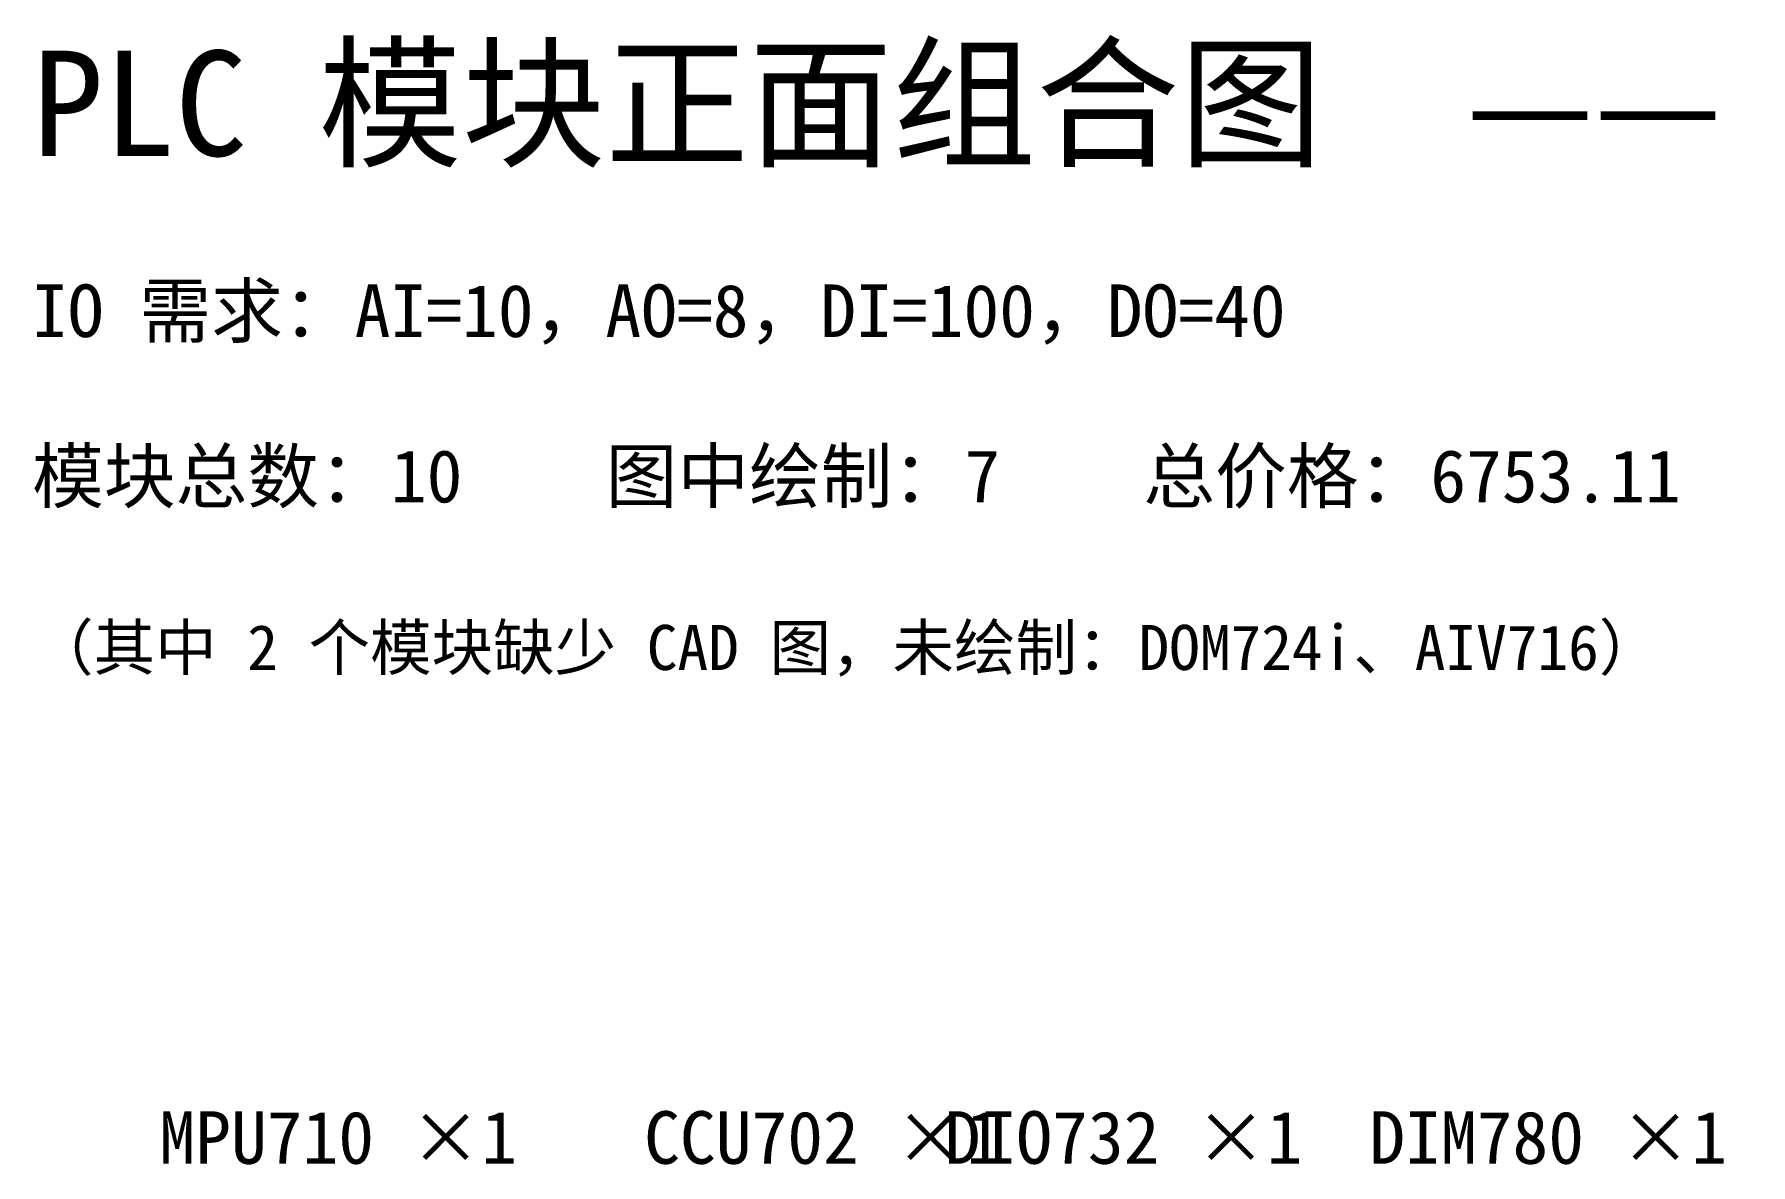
# Model space of a CAD drawing. Header units: millimetres. Extents: x 40 to 416, y -286 to 20.
# Drawn here: x 40.3 to 268.7, y -130 to 20.4 of the extents above; entities that cross this region are included whole.
import ezdxf
from ezdxf.enums import TextEntityAlignment as Align

# ---------------------------------------------------------------- set-up
doc = ezdxf.new("R2010")
doc.units = ezdxf.units.MM
doc.layers.add('TEXT_LABEL', color=7, linetype='Continuous')
doc.layers.add('TEXT_TITLE', color=7, linetype='Continuous')
doc.styles.add('HZ_TEXT', font='simsun.ttc')

msp = doc.modelspace()

# ---------------------------------------------------------------- texts
at = {"layer": 'TEXT_LABEL', "style": 'HZ_TEXT'}
for s, p in [('MPU710 ×1', (80.75, -132)), ('CCU702 ×1', (145.25, -132)), ('DIO732 ×1', (185.25, -132)), ('DIM780 ×1', (241.75, -132))]:
    msp.add_text(s, height=7, dxfattribs=at).set_placement(p, align=Align.BOTTOM_CENTER)
at = {"layer": 'TEXT_TITLE', "style": 'HZ_TEXT'}
for s, height, p in [('PLC 模块正面组合图  ——  数据库CAD验证', 14, (40, 0)), ('IO 需求：AI=10，AO=8，DI=100，DO=40', 7, (40, -22)), ('模块总数：10    图中绘制：7    总价格：6753.11    生成时间：2026-09-23 16:42:19', 7, (40, -44)), ('（其中 2 个模块缺少 CAD 图，未绘制：DOM724i、AIV716）', 6, (40, -66))]:
    msp.add_text(s, height=height, dxfattribs=at).set_placement(p, align=Align.BOTTOM_LEFT)

doc.saveas('drawing.dxf')
